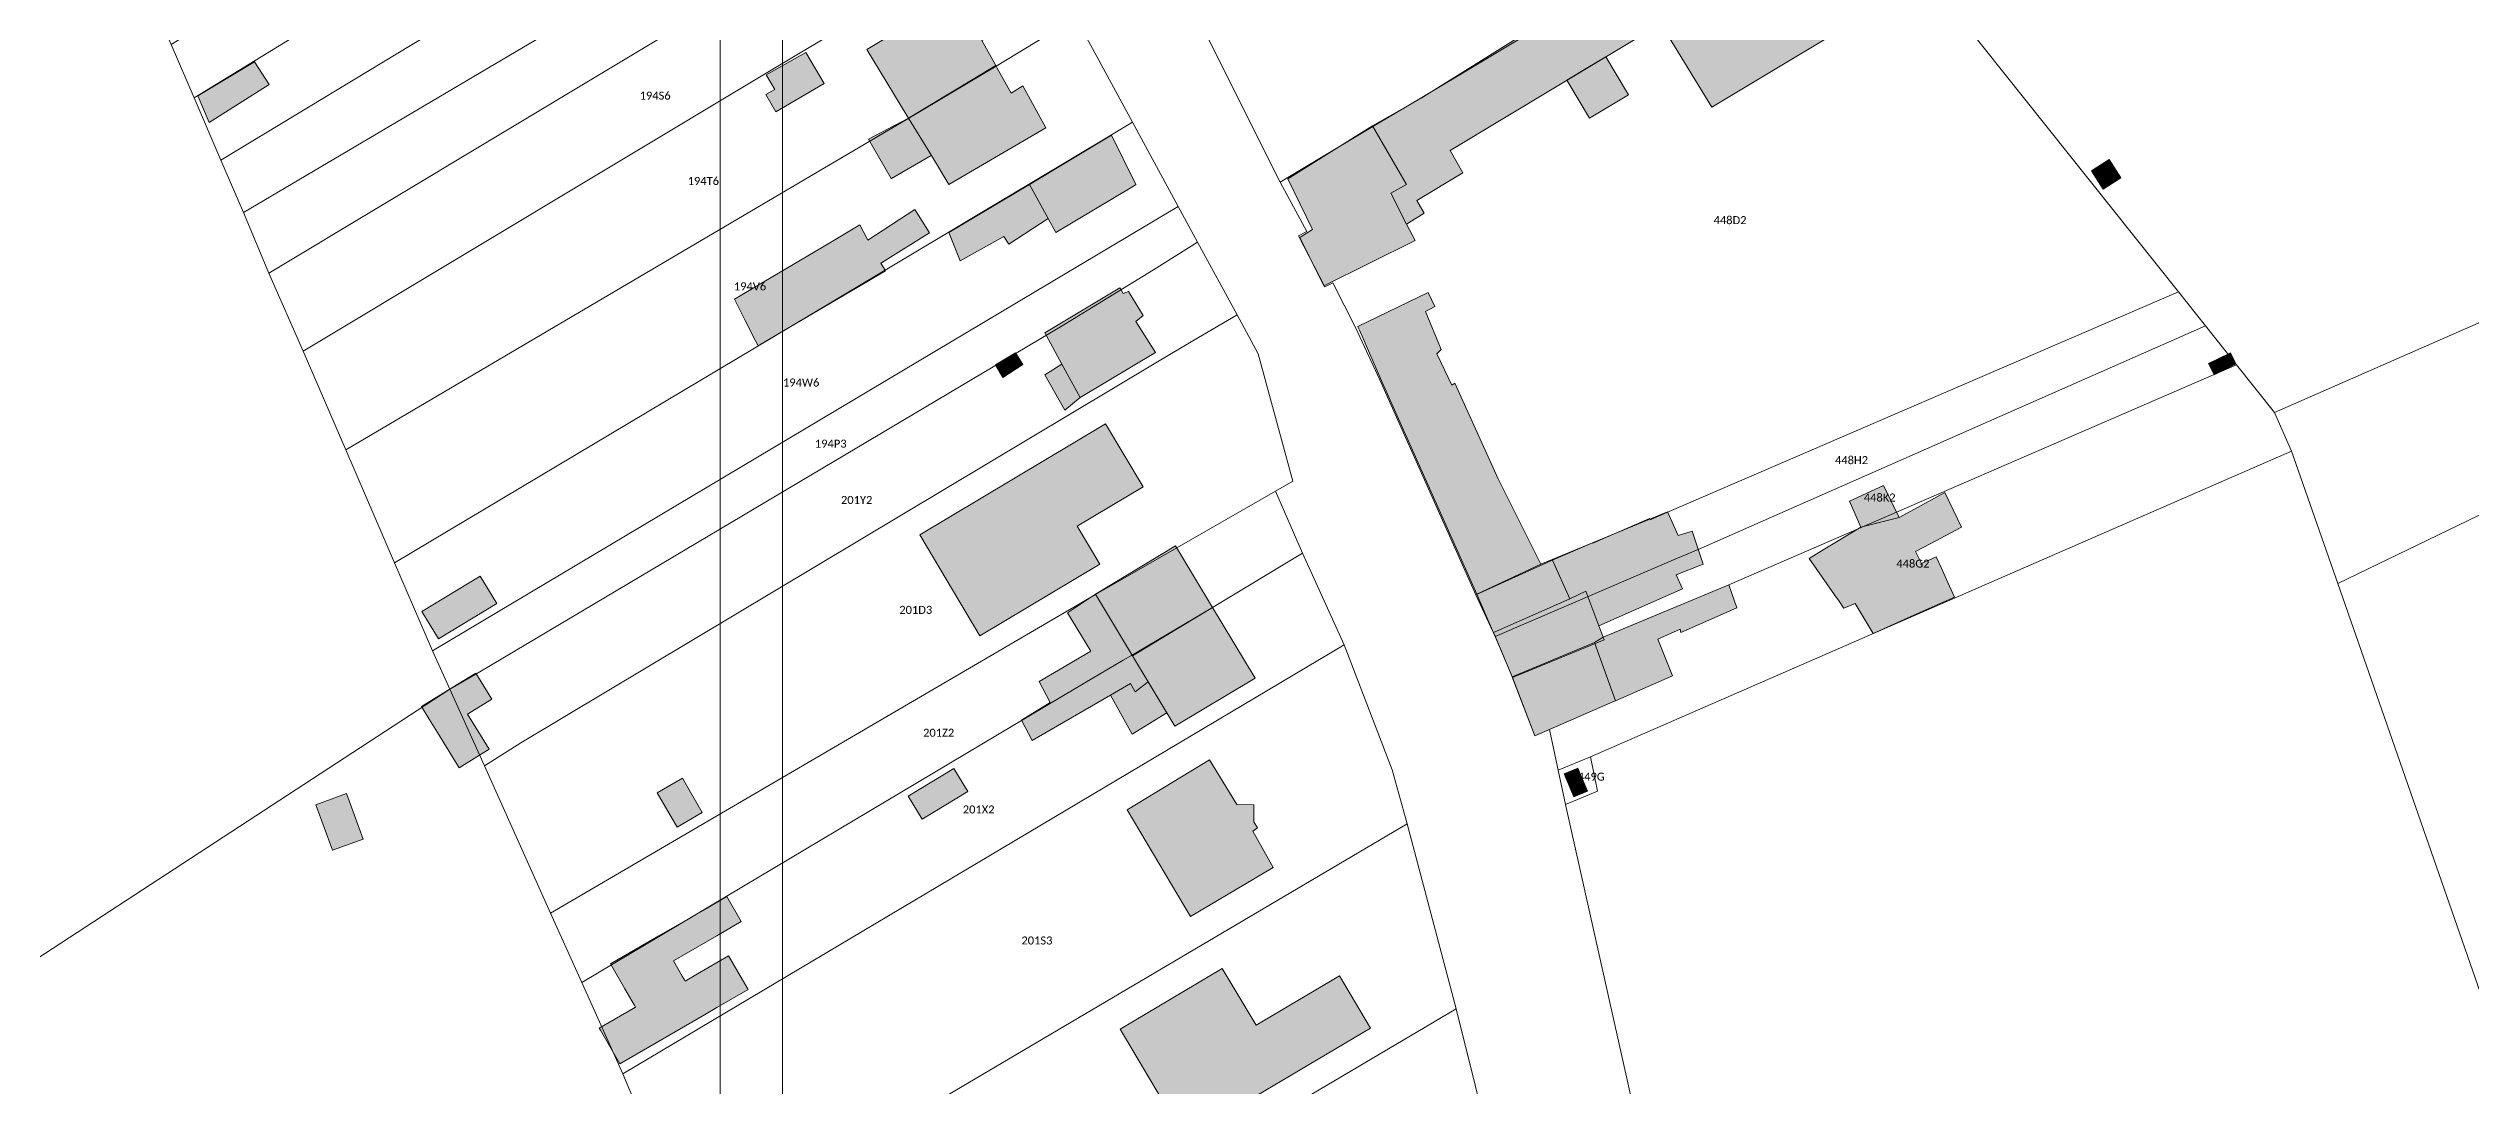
# Model space of a CAD drawing. Header units: metres. Extents: x 113120 to 240396, y 120329 to 242116.
# Drawn here: x 120434.9 to 120677, y 121217.5 to 121321.2 of the extents above; entities that cross this region are included whole.
import ezdxf

# ---------------------------------------------------------------- set-up
doc = ezdxf.new("R2010")
doc.units = ezdxf.units.M
doc.header["$LTSCALE"] = 3
doc.layers.get('0').update_dxf_attribs({"lineweight": 0})
for name, color, linetype, lineweight in [('Bpn_CaPa', 78, 'Continuous', 0), ('Bpn_ReBu', 4, 'Continuous', 0), ('Bpt_CaNu', 7, 'Continuous', 0), ('Hachure bâtiment', 11, 'Continuous', 0)]:
    doc.layers.add(name, color=color, linetype=linetype, lineweight=lineweight)
doc.styles.add('Legend', font='')
doc.styles.get('Legend').set_extended_font_data('Calibri')

msp = doc.modelspace()

# ---------------------------------------------------------------- hatches: boundary and pattern name
at = {"layer": 'Hachure bâtiment'}
h = msp.add_hatch(color=256, dxfattribs=at)
h.dxf.hatch_style = 1
h.paths.add_polyline_path([(120586.67, 121318.04), (120588.78, 121319.31), (120590.57, 121320.38), (120592.84, 121316.58), (120588.93, 121314.24)], flags=16)
h.paths.add_polyline_path([(120619.42, 121326.33), (120601.17, 121315.37), (120596.09, 121323.7), (120575.02, 121311.03), (120576.29, 121308.78), (120571.69, 121306.02), (120572.4, 121304.77), (120570.66, 121303.66), (120569.07, 121306.77), (120570.64, 121307.63), (120567.26, 121313.5), (120572.11, 121316.24), (120584.45, 121323.94), (120611.11, 121339.65), (120611.35, 121339.69)])
h = msp.add_hatch(color=256, dxfattribs=at)
h.dxf.hatch_style = 1
h.paths.add_polyline_path([(120529.59, 121319.52), (120520.87, 121314.26), (120520.71, 121314.52), (120516.69, 121321.13), (120526.5, 121327.03), (120529.12, 121322.72), (120528.19, 121322.03)])
h = msp.add_hatch(color=256, dxfattribs=at)
h.dxf.hatch_style = 1
h.paths.add_polyline_path([(120456.94, 121317.62), (120450.95, 121313.83), (120449.82, 121316.48), (120455.47, 121319.88)])
h = msp.add_hatch(color=256, dxfattribs=at)
h.dxf.hatch_style = 1
h.paths.add_polyline_path([(120512.42, 121317.71), (120507.59, 121314.9), (120506.59, 121316.62), (120507.49, 121317.13), (120506.64, 121318.58), (120510.59, 121320.83)])
h = msp.add_hatch(color=256, dxfattribs=at)
h.dxf.hatch_style = 1
h.paths.add_polyline_path([(120523.15, 121310.52), (120520.87, 121314.26), (120529.59, 121319.52), (120529.74, 121319.26), (120531.14, 121316.77), (120532.29, 121317.5), (120534.6, 121313.3), (120524.9, 121307.63)])
h = msp.add_hatch(color=256, dxfattribs=at)
h.dxf.hatch_style = 1
h.paths.add_polyline_path([(120519.14, 121308.22), (120516.87, 121312.17), (120520.87, 121314.26), (120523.15, 121310.52), (120523.14, 121310.52), (120519.15, 121308.21)])
h = msp.add_hatch(color=256, dxfattribs=at)
h.dxf.hatch_style = 1
h.paths.add_polyline_path([(120543.6, 121307.62), (120543.35, 121307.47), (120535.59, 121302.83), (120534.84, 121304.22), (120532.95, 121307.62), (120541.17, 121312.57)])
h = msp.add_hatch(color=256, dxfattribs=at)
h.dxf.hatch_style = 1
h.paths.add_polyline_path([(120570.64, 121307.63), (120569.07, 121306.77), (120570.66, 121303.66), (120571.5, 121302.03), (120562.37, 121297.5), (120559.99, 121302.32), (120561.24, 121303.13), (120558.77, 121308.18), (120567.26, 121313.5)])
h = msp.add_hatch(color=256, dxfattribs=at)
h.dxf.hatch_style = 1
h.paths.add_polyline_path([(120642.07, 121308.3), (120640.3, 121307.17), (120639.14, 121308.98), (120640.9, 121310.12)])
h = msp.add_hatch(color=256, dxfattribs=at)
h.dxf.hatch_style = 1
h.paths.add_polyline_path([(120534.84, 121304.22), (120530.89, 121301.67), (120530.39, 121302.43), (120526.04, 121300), (120524.89, 121302.81), (120532.95, 121307.62)])
h = msp.add_hatch(color=256, dxfattribs=at)
h.dxf.hatch_style = 1
h.paths.add_polyline_path([(120518.09, 121299.76), (120518.56, 121298.99), (120518.41, 121298.9), (120508.54, 121293.08), (120505.82, 121291.48), (120505.56, 121291.99), (120504.53, 121294.04), (120503.47, 121296.15), (120512.98, 121301.8), (120515.83, 121303.49), (120516.01, 121303.59), (120516.79, 121302.06), (120521.49, 121305.14), (120522.96, 121302.78), (120518.27, 121299.87)])
h = msp.add_hatch(color=256, dxfattribs=at)
h.dxf.hatch_style = 1
h.paths.add_polyline_path([(120542.12, 121297.08), (120542.32, 121296.72), (120542.84, 121296.93), (120544.32, 121294.52), (120543.6, 121293.93), (120545.54, 121290.83), (120538.01, 121286.32), (120536.19, 121289.67), (120534.61, 121292.56), (120534.49, 121292.8), (120542, 121297.28)])
h = msp.add_hatch(color=256, dxfattribs=at)
h.dxf.hatch_style = 1
h.paths.add_polyline_path([(120573.49, 121295.43), (120572.54, 121294.93), (120574.12, 121291.12), (120573.69, 121290.68), (120575.19, 121287.57), (120575.49, 121287.78), (120579.79, 121278.28), (120584.07, 121269.66), (120577.69, 121266.67), (120568.04, 121288.22), (120565.98, 121293), (120565.89, 121293.21), (120565.8, 121293.43), (120572.82, 121296.82)])
h = msp.add_hatch(color=256, dxfattribs=at)
h.dxf.hatch_style = 1
h.paths.add_polyline_path([(120532.29, 121289.63), (120530.3, 121288.33), (120529.57, 121289.6), (120531.57, 121290.78)])
h = msp.add_hatch(color=256, dxfattribs=at)
h.dxf.hatch_style = 1
h.paths.add_polyline_path([(120653.57, 121289.68), (120651.39, 121288.6), (120650.84, 121289.72), (120653.02, 121290.78)])
h = msp.add_hatch(color=256, dxfattribs=at)
h.dxf.hatch_style = 1
h.paths.add_polyline_path([(120538.01, 121286.32), (120536.49, 121285.08), (120534.49, 121288.6), (120536.19, 121289.67)])
h = msp.add_hatch(color=256, dxfattribs=at)
h.dxf.hatch_style = 1
h.paths.add_polyline_path([(120544.32, 121277.4), (120537.72, 121273.47), (120539.99, 121269.68), (120527.99, 121262.5), (120521.99, 121272.6), (120540.54, 121283.7)])
h = msp.add_hatch(color=256, dxfattribs=at)
h.dxf.hatch_style = 1
h.paths.add_polyline_path([(120621.43, 121275.18), (120624.46, 121276.83), (120626.15, 121273.37), (120623.02, 121271.7), (120621.55, 121270.92), (120622.13, 121269.72), (120623.61, 121270.4), (120624.09, 121269.35), (120624.77, 121267.85), (120625.44, 121266.38), (120624.06, 121265.76), (120621.08, 121264.43), (120617.3, 121262.74), (120615.5, 121265.75), (120614.37, 121265.28), (120614.34, 121265.32), (120613.9, 121265.96), (120613.45, 121266.6), (120610.91, 121270.24), (120612.32, 121271.09), (120616.07, 121273.36), (120618.72, 121274.04), (120619.89, 121274.34)])
h = msp.add_hatch(color=256, dxfattribs=at)
h.dxf.hatch_style = 1
h.paths.add_polyline_path([(120616.07, 121273.36), (120614.93, 121275.96), (120618.33, 121277.54), (120619.89, 121274.34)])
h = msp.add_hatch(color=256, dxfattribs=at)
h.dxf.hatch_style = 1
h.paths.add_polyline_path([(120597.8, 121272.53), (120599.2, 121272.97), (120600.32, 121269.68), (120597.6, 121268.6), (120598.24, 121267.22), (120589.87, 121263.52), (120588.57, 121266.98), (120586.97, 121266.22), (120585.2, 121270.12), (120596.74, 121274.89)])
h = msp.add_hatch(color=256, dxfattribs=at)
h.dxf.hatch_style = 1
h.paths.add_polyline_path([(120551.27, 121265.35), (120543.25, 121260.52), (120539.55, 121266.66), (120547.57, 121271.5)])
h = msp.add_hatch(color=256, dxfattribs=at)
h.dxf.hatch_style = 1
h.paths.add_polyline_path([(120586.97, 121266.22), (120579.35, 121262.85), (120579.26, 121263.05), (120577.69, 121266.67), (120584.07, 121269.66), (120585.2, 121270.12)])
h = msp.add_hatch(color=256, dxfattribs=at)
h.dxf.hatch_style = 1
h.paths.add_polyline_path([(120479.69, 121265.75), (120473.87, 121262.21), (120472.21, 121264.93), (120478.03, 121268.47)])
h = msp.add_hatch(color=256, dxfattribs=at)
h.dxf.hatch_style = 1
h.paths.add_polyline_path([(120543.25, 121260.52), (120544.83, 121257.9), (120543.52, 121256.9), (120543.07, 121257.73), (120541.05, 121256.57), (120533.24, 121252.03), (120532.17, 121254.07), (120535.04, 121255.83), (120533.92, 121257.93), (120539.1, 121260.97), (120536.77, 121264.82), (120539.55, 121266.66)])
h = msp.add_hatch(color=256, dxfattribs=at)
h.dxf.hatch_style = 1
h.paths.add_polyline_path([(120589.87, 121263.52), (120590.31, 121262.36), (120589.44, 121261.83), (120581.2, 121258.42), (120581.15, 121258.56), (120579.41, 121262.71), (120579.35, 121262.85), (120586.97, 121266.22), (120588.57, 121266.98)])
h = msp.add_hatch(color=256, dxfattribs=at)
h.dxf.hatch_style = 1
h.paths.add_polyline_path([(120603.67, 121265.3), (120598.09, 121262.83), (120598.02, 121263.17), (120595.77, 121262.18), (120597.24, 121258.52), (120591.53, 121256.01), (120589.44, 121261.83), (120590.31, 121262.36), (120602.89, 121267.6)])
h = msp.add_hatch(color=256, dxfattribs=at)
h.dxf.hatch_style = 1
h.paths.add_polyline_path([(120555.52, 121258.28), (120547.5, 121253.47), (120544.83, 121257.9), (120543.25, 121260.52), (120551.27, 121265.35)])
h = msp.add_hatch(color=256, dxfattribs=at)
h.dxf.hatch_style = 1
h.paths.add_polyline_path([(120591.53, 121256.01), (120591.28, 121255.9), (120583.49, 121252.52), (120581.29, 121258.21), (120581.2, 121258.42), (120589.44, 121261.83)])
h = msp.add_hatch(color=256, dxfattribs=at)
h.dxf.hatch_style = 1
h.paths.add_polyline_path([(120473.77, 121252.84), (120472.94, 121254.19), (120472.17, 121255.43), (120475.19, 121257.29), (120477.61, 121258.77), (120479.2, 121256.18), (120476.78, 121254.69), (120478.95, 121251.16), (120475.94, 121249.31), (120474.03, 121252.42)])
h = msp.add_hatch(color=256, dxfattribs=at)
h.dxf.hatch_style = 1
h.paths.add_polyline_path([(120541.05, 121256.57), (120543.07, 121257.73), (120543.52, 121256.9), (120544.83, 121257.9), (120546.69, 121254.82), (120543.21, 121252.66)])
h = msp.add_hatch(color=256, dxfattribs=at)
h.dxf.hatch_style = 1
h.paths.add_polyline_path([(120553.67, 121245.64), (120555.39, 121245.62), (120555.4, 121243.9), (120555.74, 121243.31), (120555.28, 121242.97), (120557.32, 121239.35), (120549.04, 121234.46), (120542.73, 121245.1), (120550.96, 121250.1)])
h = msp.add_hatch(color=256, dxfattribs=at)
h.dxf.hatch_style = 1
h.paths.add_polyline_path([(120500.24, 121244.83), (120497.72, 121243.38), (120495.72, 121246.82), (120498.27, 121248.28)])
h = msp.add_hatch(color=256, dxfattribs=at)
h.dxf.hatch_style = 1
h.paths.add_polyline_path([(120526.79, 121246.93), (120522.24, 121244.18), (120520.84, 121246.48), (120525.39, 121249.23)])
h = msp.add_hatch(color=256, dxfattribs=at)
h.dxf.hatch_style = 1
h.paths.add_polyline_path([(120588.74, 121246.98), (120587.39, 121246.4), (120586.4, 121248.7), (120587.77, 121249.28)])
h = msp.add_hatch(color=256, dxfattribs=at)
h.dxf.hatch_style = 1
h.paths.add_polyline_path([(120464.68, 121246.74), (120466.33, 121242.19), (120463.27, 121241.07), (120461.61, 121245.62)])
h = msp.add_hatch(color=256, dxfattribs=at)
h.dxf.hatch_style = 1
h.paths.add_polyline_path([(120504.82, 121227.15), (120501.7, 121225.34), (120500.47, 121224.63), (120495.63, 121221.83), (120492, 121219.73), (120490.06, 121223.09), (120489.94, 121223.3), (120493.56, 121225.4), (120493.43, 121225.63), (120492.51, 121227.21), (120491.08, 121229.7), (120495.91, 121232.5), (120500.26, 121235.02), (120502.7, 121236.43), (120504.14, 121233.95), (120501.7, 121232.53), (120497.35, 121230.02), (120498.24, 121228.48), (120498.4, 121228.2), (120498.45, 121228.12), (120498.52, 121227.99), (120499.75, 121228.71), (120502.87, 121230.51)])
h = msp.add_hatch(color=256, dxfattribs=at)
h.dxf.hatch_style = 1
h.paths.add_polyline_path([(120555.63, 121223.6), (120563.95, 121228.53), (120567.05, 121223.3), (120548.5, 121212.28), (120542.02, 121223.17), (120552.22, 121229.24)])

# ---------------------------------------------------------------- linework, layer by layer
at = {"flags": 128}
for points in [[(119983.27, 120717.46), (120508.27, 120717.46), (120508.27, 121459.96), (119983.27, 121459.96)], [(119989.52, 120723.71), (120502.02, 120723.71), (120502.02, 121453.71), (119989.52, 121453.71)]]:
    msp.add_lwpolyline(points, close=True, dxfattribs=at)
at = {"layer": 'Bpn_CaPa'}
for points in [[(120660.15, 121368.75), (120711.68, 121312.89), (120699.47, 121309.23), (120701.66, 121304.24), (120657.42, 121284.83), (120653.64, 121289.58), (120650.52, 121293.5), (120647.83, 121296.88), (120612.89, 121340.7), (120660.15, 121368.75)], [(120449.43, 121316.28), (120447.13, 121321.62), (120501.19, 121354.71), (120514.32, 121362.47), (120516.54, 121363.66), (120519.34, 121358.86), (120517.23, 121357.58), (120509.89, 121353.14), (120504.74, 121350.02), (120500.09, 121347.21), (120498.83, 121346.54), (120449.43, 121316.28)], [(120749.81, 121325.25), (120861.55, 121361.52), (120709.12, 121289.6), (120688.79, 121279.84), (120663.77, 121267.73), (120659.12, 121280.98), (120657.42, 121284.83), (120701.66, 121304.24), (120699.47, 121309.23), (120711.68, 121312.89), (120749.81, 121325.25)], [(120449.43, 121316.28), (120498.83, 121346.54), (120500.09, 121347.21), (120504.74, 121350.02), (120509.89, 121353.14), (120517.23, 121357.58), (120519.34, 121358.86), (120522.88, 121352.76), (120520.58, 121351.61), (120512.68, 121347.07), (120503.6, 121341.2), (120452.1, 121310.06), (120449.43, 121316.28)], [(120558.02, 121307.87), (120550.41, 121323.01), (120602.99, 121355.28), (120612.89, 121340.7), (120593.55, 121329.1), (120591.21, 121327.71), (120584.65, 121323.77), (120571.86, 121316.13), (120567.28, 121313.41), (120558.8, 121308.34), (120558.02, 121307.87)], [(120452.1, 121310.06), (120503.6, 121341.2), (120512.68, 121347.07), (120520.58, 121351.61), (120523.49, 121346.47), (120521.1, 121344.83), (120515.47, 121341.58), (120510.54, 121338.42), (120505.99, 121335.42), (120497.66, 121330.43), (120454.38, 121304.81), (120452.1, 121310.06)], [(120456.91, 121298.76), (120454.38, 121304.81), (120497.66, 121330.43), (120505.99, 121335.42), (120510.54, 121338.42), (120515.47, 121341.58), (120521.1, 121344.83), (120523.49, 121346.47), (120525.03, 121347.35), (120528.36, 121341.23), (120524.44, 121339.1), (120516.88, 121334.75), (120513.72, 121332.93), (120456.91, 121298.76)], [(120475.02, 121257.17), (120418.32, 121220.17), (120414.66, 121239.86), (120409.51, 121238.37), (120383.29, 121306.69), (120421.77, 121330.43), (120438.42, 121340.7), (120439.1, 121339.12), (120440.47, 121336.64), (120443.07, 121331.03), (120445.01, 121326.5), (120447.13, 121321.62), (120449.43, 121316.28), (120452.1, 121310.06), (120454.38, 121304.81), (120456.91, 121298.76), (120460.34, 121290.97), (120464.6, 121281.09), (120469.48, 121269.8), (120473.27, 121261), (120475.02, 121257.17)], [(120456.91, 121298.76), (120513.72, 121332.93), (120516.88, 121334.75), (120524.44, 121339.1), (120528.36, 121341.23), (120532.26, 121334.05), (120528.59, 121331.98), (120520.99, 121327.33), (120509.86, 121320.67), (120506.8, 121318.85), (120460.34, 121290.97), (120456.91, 121298.76)], [(120558.02, 121307.87), (120558.8, 121308.34), (120567.28, 121313.41), (120571.86, 121316.13), (120584.65, 121323.77), (120591.21, 121327.71), (120593.55, 121329.1), (120612.89, 121340.7), (120647.83, 121296.88), (120596.68, 121274.85), (120595, 121274.11), (120594.94, 121274.25), (120589.29, 121271.76), (120589.24, 121271.81), (120585.09, 121270.01), (120577.58, 121266.59), (120567.97, 121288.09), (120565.56, 121293.32), (120563.3, 121297.79), (120562.5, 121297.39), (120559.84, 121302.49), (120560.67, 121302.91), (120558.02, 121307.87)], [(120464.6, 121281.09), (120460.34, 121290.97), (120506.8, 121318.85), (120509.86, 121320.67), (120520.99, 121327.33), (120528.59, 121331.98), (120532.26, 121334.05), (120537.58, 121324.27), (120529.63, 121319.46), (120520.88, 121314.25), (120464.6, 121281.09)], [(120543.25, 121313.84), (120541.15, 121312.59), (120533.02, 121307.73), (120528.16, 121304.82), (120524.51, 121302.64), (120510.99, 121294.55), (120469.48, 121269.8), (120464.6, 121281.09), (120520.88, 121314.25), (120529.63, 121319.46), (120537.58, 121324.27), (120543.25, 121313.84)], [(120473.27, 121261), (120469.48, 121269.8), (120510.99, 121294.55), (120524.51, 121302.64), (120528.16, 121304.82), (120533.02, 121307.73), (120541.15, 121312.59), (120543.25, 121313.84), (120547.81, 121305.44), (120473.27, 121261)], [(120473.27, 121261), (120547.81, 121305.44), (120549.76, 121301.86), (120545.37, 121299.09), (120536.21, 121293.49), (120477.99, 121258.92), (120475.02, 121257.17), (120473.27, 121261)], [(120478.46, 121249.51), (120475.02, 121257.17), (120477.99, 121258.92), (120536.21, 121293.49), (120545.37, 121299.09), (120549.76, 121301.86), (120553.71, 121294.59), (120549.29, 121292), (120545.77, 121289.91), (120482.12, 121251.8), (120478.46, 121249.51)], [(120579.52, 121262.44), (120577.58, 121266.59), (120585.09, 121270.01), (120589.24, 121271.81), (120589.29, 121271.76), (120594.94, 121274.25), (120595, 121274.11), (120596.68, 121274.85), (120647.83, 121296.88), (120650.52, 121293.5), (120599.8, 121271.15), (120597.1, 121269.99), (120579.52, 121262.44)], [(120557.56, 121276.96), (120547.69, 121271.3), (120539.57, 121266.63), (120485.08, 121234.79), (120478.46, 121249.51), (120482.12, 121251.8), (120545.77, 121289.91), (120549.29, 121292), (120553.71, 121294.59), (120555.82, 121290.71), (120559.29, 121277.96), (120557.56, 121276.96)], [(120579.52, 121262.44), (120597.1, 121269.99), (120599.8, 121271.15), (120650.52, 121293.5), (120653.64, 121289.58), (120602.89, 121267.6), (120591.67, 121262.95), (120590.3, 121262.38), (120590.41, 121262.09), (120581.25, 121258.34), (120579.52, 121262.44)], [(120585.8, 121249.06), (120584.94, 121253.15), (120583.49, 121252.52), (120581.25, 121258.34), (120590.41, 121262.09), (120590.3, 121262.38), (120591.67, 121262.95), (120602.89, 121267.6), (120653.64, 121289.58), (120657.42, 121284.83), (120659.12, 121280.98), (120589.03, 121250.41), (120585.8, 121249.06)], [(120697.07, 121171.39), (120608.11, 121149.37), (120586.53, 121245.63), (120589.76, 121246.97), (120589.03, 121250.41), (120659.12, 121280.98), (120663.77, 121267.73), (120694.08, 121180.65), (120697.07, 121171.39)], [(120663.77, 121267.73), (120688.79, 121279.84), (120723.92, 121193.07), (120694.08, 121180.65), (120663.77, 121267.73)], [(120485.08, 121234.79), (120539.57, 121266.63), (120547.69, 121271.3), (120557.56, 121276.96), (120560.26, 121270.76), (120551.27, 121265.34), (120543.14, 121260.55), (120542.32, 121260.06), (120538.5, 121257.82), (120537.75, 121257.38), (120488.19, 121227.86), (120485.08, 121234.79)], [(120488.19, 121227.86), (120537.75, 121257.38), (120538.5, 121257.82), (120542.32, 121260.06), (120543.14, 121260.55), (120551.27, 121265.34), (120560.26, 121270.76), (120564.43, 121261.62), (120492.3, 121218.72), (120488.19, 121227.86)], [(120570.73, 121243.72), (120499.48, 121201.67), (120492.3, 121218.72), (120564.43, 121261.62), (120569.23, 121249.11), (120570.73, 121243.72)], [(120507.25, 121171.46), (120431.63, 121149.1), (120429.24, 121161.87), (120428.33, 121166.34), (120418.32, 121220.17), (120475.02, 121257.17), (120478.46, 121249.51), (120485.08, 121234.79), (120488.19, 121227.86), (120492.3, 121218.72), (120499.48, 121201.67), (120500.82, 121198.48), (120504.69, 121183.42), (120505.5, 121180.27), (120506.29, 121177.38), (120507.25, 121171.46)], [(120585.8, 121249.06), (120589.03, 121250.41), (120589.76, 121246.97), (120586.53, 121245.63), (120585.8, 121249.06)], [(120575.62, 121225.21), (120552.04, 121211.28), (120545.62, 121207.42), (120504.69, 121183.42), (120500.82, 121198.48), (120499.48, 121201.67), (120570.73, 121243.72), (120575.62, 121225.21)], [(120575.62, 121225.21), (120579.4, 121209.97), (120571.37, 121207.04), (120561.69, 121203.74), (120559.68, 121202.89), (120551.84, 121199.62), (120550.14, 121198.91), (120505.5, 121180.27), (120504.69, 121183.42), (120545.62, 121207.42), (120552.04, 121211.28), (120575.62, 121225.21)]]:
    msp.add_lwpolyline(points, close=True, dxfattribs=at)
at = {"layer": 'Bpn_ReBu'}
for points in [[(120619.42, 121326.33), (120601.17, 121315.37), (120596.09, 121323.7), (120575.02, 121311.03), (120576.29, 121308.78), (120571.69, 121306.02), (120572.4, 121304.77), (120570.66, 121303.66), (120569.07, 121306.77), (120570.64, 121307.63), (120567.26, 121313.5), (120572.11, 121316.24), (120584.45, 121323.94), (120611.11, 121339.65), (120611.35, 121339.69), (120619.42, 121326.33)], [(120529.59, 121319.52), (120520.87, 121314.26), (120520.71, 121314.52), (120516.69, 121321.13), (120526.5, 121327.03), (120529.12, 121322.72), (120528.19, 121322.03), (120529.59, 121319.52)], [(120456.94, 121317.62), (120450.95, 121313.83), (120449.82, 121316.48), (120455.47, 121319.88), (120456.94, 121317.62)], [(120512.42, 121317.71), (120507.59, 121314.9), (120506.59, 121316.62), (120507.49, 121317.13), (120506.64, 121318.58), (120510.59, 121320.83), (120512.42, 121317.71)], [(120586.67, 121318.04), (120588.78, 121319.31), (120590.57, 121320.38), (120592.84, 121316.58), (120588.93, 121314.24), (120586.67, 121318.04)], [(120523.15, 121310.52), (120520.87, 121314.26), (120529.59, 121319.52), (120529.74, 121319.26), (120531.14, 121316.77), (120532.29, 121317.5), (120534.6, 121313.3), (120524.9, 121307.63), (120523.15, 121310.52)], [(120519.14, 121308.22), (120516.87, 121312.17), (120520.87, 121314.26), (120523.15, 121310.52), (120523.14, 121310.52), (120519.15, 121308.21), (120519.14, 121308.22)], [(120543.6, 121307.62), (120543.35, 121307.47), (120535.59, 121302.83), (120534.84, 121304.22), (120532.95, 121307.62), (120541.17, 121312.57), (120543.6, 121307.62)], [(120570.64, 121307.63), (120569.07, 121306.77), (120570.66, 121303.66), (120571.5, 121302.03), (120562.37, 121297.5), (120559.99, 121302.32), (120561.24, 121303.13), (120558.77, 121308.18), (120567.26, 121313.5), (120570.64, 121307.63)], [(120642.07, 121308.3), (120640.3, 121307.17), (120639.14, 121308.98), (120640.9, 121310.12), (120642.07, 121308.3)], [(120534.84, 121304.22), (120530.89, 121301.67), (120530.39, 121302.43), (120526.04, 121300), (120524.89, 121302.81), (120532.95, 121307.62), (120534.84, 121304.22)], [(120518.09, 121299.76), (120518.56, 121298.99), (120518.41, 121298.9), (120508.54, 121293.08), (120505.82, 121291.48), (120505.56, 121291.99), (120504.53, 121294.04), (120503.47, 121296.15), (120512.98, 121301.8), (120515.83, 121303.49), (120516.01, 121303.59), (120516.79, 121302.06), (120521.49, 121305.14), (120522.96, 121302.78), (120518.27, 121299.87), (120518.09, 121299.76)], [(120542.12, 121297.08), (120542.32, 121296.72), (120542.84, 121296.93), (120544.32, 121294.52), (120543.6, 121293.93), (120545.54, 121290.83), (120538.01, 121286.32), (120536.19, 121289.67), (120534.61, 121292.56), (120534.49, 121292.8), (120542, 121297.28), (120542.12, 121297.08)], [(120573.49, 121295.43), (120572.54, 121294.93), (120574.12, 121291.12), (120573.69, 121290.68), (120575.19, 121287.57), (120575.49, 121287.78), (120579.79, 121278.28), (120584.07, 121269.66), (120577.69, 121266.67), (120568.04, 121288.22), (120565.98, 121293), (120565.89, 121293.21), (120565.8, 121293.43), (120572.82, 121296.82), (120573.49, 121295.43)], [(120532.29, 121289.63), (120530.3, 121288.33), (120529.57, 121289.6), (120531.57, 121290.78), (120532.29, 121289.63)], [(120653.57, 121289.68), (120651.39, 121288.6), (120650.84, 121289.72), (120653.02, 121290.78), (120653.57, 121289.68)], [(120538.01, 121286.32), (120536.49, 121285.08), (120534.49, 121288.6), (120536.19, 121289.67), (120538.01, 121286.32)], [(120544.32, 121277.4), (120537.72, 121273.47), (120539.99, 121269.68), (120527.99, 121262.5), (120521.99, 121272.6), (120540.54, 121283.7), (120544.32, 121277.4)], [(120621.43, 121275.18), (120624.46, 121276.83), (120626.15, 121273.37), (120623.02, 121271.7), (120621.55, 121270.92), (120622.13, 121269.72), (120623.61, 121270.4), (120624.09, 121269.35), (120624.77, 121267.85), (120625.44, 121266.38), (120624.06, 121265.76), (120621.08, 121264.43), (120617.3, 121262.74), (120615.5, 121265.75), (120614.37, 121265.28), (120614.34, 121265.32), (120613.9, 121265.96), (120613.45, 121266.6), (120610.91, 121270.24), (120612.32, 121271.09), (120616.07, 121273.36), (120618.72, 121274.04), (120619.89, 121274.34), (120621.43, 121275.18)], [(120616.07, 121273.36), (120614.93, 121275.96), (120618.33, 121277.54), (120619.89, 121274.34), (120616.07, 121273.36)], [(120597.8, 121272.53), (120599.2, 121272.97), (120600.32, 121269.68), (120597.6, 121268.6), (120598.24, 121267.22), (120589.87, 121263.52), (120588.57, 121266.98), (120586.97, 121266.22), (120585.2, 121270.12), (120596.74, 121274.89), (120597.8, 121272.53)], [(120551.27, 121265.35), (120543.25, 121260.52), (120539.55, 121266.66), (120547.57, 121271.5), (120551.27, 121265.35)], [(120586.97, 121266.22), (120579.35, 121262.85), (120579.26, 121263.05), (120577.69, 121266.67), (120584.07, 121269.66), (120585.2, 121270.12), (120586.97, 121266.22)], [(120479.69, 121265.75), (120473.87, 121262.21), (120472.21, 121264.93), (120478.03, 121268.47), (120479.69, 121265.75)], [(120543.25, 121260.52), (120544.83, 121257.9), (120543.52, 121256.9), (120543.07, 121257.73), (120541.05, 121256.57), (120533.24, 121252.03), (120532.17, 121254.07), (120535.04, 121255.83), (120533.92, 121257.93), (120539.1, 121260.97), (120536.77, 121264.82), (120539.55, 121266.66), (120543.25, 121260.52)], [(120589.87, 121263.52), (120590.31, 121262.36), (120589.44, 121261.83), (120581.2, 121258.42), (120581.15, 121258.56), (120579.41, 121262.71), (120579.35, 121262.85), (120586.97, 121266.22), (120588.57, 121266.98), (120589.87, 121263.52)], [(120603.67, 121265.3), (120598.09, 121262.83), (120598.02, 121263.17), (120595.77, 121262.18), (120597.24, 121258.52), (120591.53, 121256.01), (120589.44, 121261.83), (120590.31, 121262.36), (120602.89, 121267.6), (120603.67, 121265.3)], [(120555.52, 121258.28), (120547.5, 121253.47), (120544.83, 121257.9), (120543.25, 121260.52), (120551.27, 121265.35), (120555.52, 121258.28)], [(120591.53, 121256.01), (120591.28, 121255.9), (120583.49, 121252.52), (120581.29, 121258.21), (120581.2, 121258.42), (120589.44, 121261.83), (120591.53, 121256.01)], [(120473.77, 121252.84), (120472.94, 121254.19), (120472.17, 121255.43), (120475.19, 121257.29), (120477.61, 121258.77), (120479.2, 121256.18), (120476.78, 121254.69), (120478.95, 121251.16), (120475.94, 121249.31), (120474.03, 121252.42), (120473.77, 121252.84)], [(120541.05, 121256.57), (120543.07, 121257.73), (120543.52, 121256.9), (120544.83, 121257.9), (120546.69, 121254.82), (120543.21, 121252.66), (120541.05, 121256.57)], [(120553.67, 121245.64), (120555.39, 121245.62), (120555.4, 121243.9), (120555.74, 121243.31), (120555.28, 121242.97), (120557.32, 121239.35), (120549.04, 121234.46), (120542.73, 121245.1), (120550.96, 121250.1), (120553.67, 121245.64)], [(120500.24, 121244.83), (120497.72, 121243.38), (120495.72, 121246.82), (120498.27, 121248.28), (120500.24, 121244.83)], [(120526.79, 121246.93), (120522.24, 121244.18), (120520.84, 121246.48), (120525.39, 121249.23), (120526.79, 121246.93)], [(120588.74, 121246.98), (120587.39, 121246.4), (120586.4, 121248.7), (120587.77, 121249.28), (120588.74, 121246.98)], [(120464.68, 121246.74), (120466.33, 121242.19), (120463.27, 121241.07), (120461.61, 121245.62), (120464.68, 121246.74)], [(120504.82, 121227.15), (120501.7, 121225.34), (120500.47, 121224.63), (120495.63, 121221.83), (120492, 121219.73), (120490.06, 121223.09), (120489.94, 121223.3), (120493.56, 121225.4), (120493.43, 121225.63), (120492.51, 121227.21), (120491.08, 121229.7), (120495.91, 121232.5), (120500.26, 121235.02), (120502.7, 121236.43), (120504.14, 121233.95), (120501.7, 121232.53), (120497.35, 121230.02), (120498.24, 121228.48), (120498.4, 121228.2), (120498.45, 121228.12), (120498.52, 121227.99), (120499.75, 121228.71), (120502.87, 121230.51), (120504.82, 121227.15)], [(120555.63, 121223.6), (120563.95, 121228.53), (120567.05, 121223.3), (120548.5, 121212.28), (120542.02, 121223.17), (120552.22, 121229.24), (120555.63, 121223.6)]]:
    msp.add_lwpolyline(points, close=True, dxfattribs=at)

# ---------------------------------------------------------------- texts
at = {"layer": 'Bpt_CaNu', "char_height": 0.8, "attachment_point": 7, "style": 'Legend'}
for s, insert in [('194S6', (120493.98, 121316.1)), ('194T6', (120498.78, 121307.57)), ('448D2', (120601.35, 121303.65)), ('194V6', (120503.4, 121297.03)), ('194W6', (120508.31, 121287.42)), ('194P3', (120511.5, 121281.31)), ('448H2', (120613.49, 121279.66)), ('201Y2', (120514.11, 121275.68)), ('448K2', (120616.37, 121275.92)), ('448G2', (120619.62, 121269.32)), ('201D3', (120519.94, 121264.69)), ('201Z2', (120522.32, 121252.41)), ('449G', (120587.78, 121248.02)), ('201X2', (120526.29, 121244.74)), ('201S3', (120532.15, 121231.64))]:
    msp.add_mtext(s, dxfattribs=dict(at, insert=insert))

doc.saveas('drawing.dxf')
